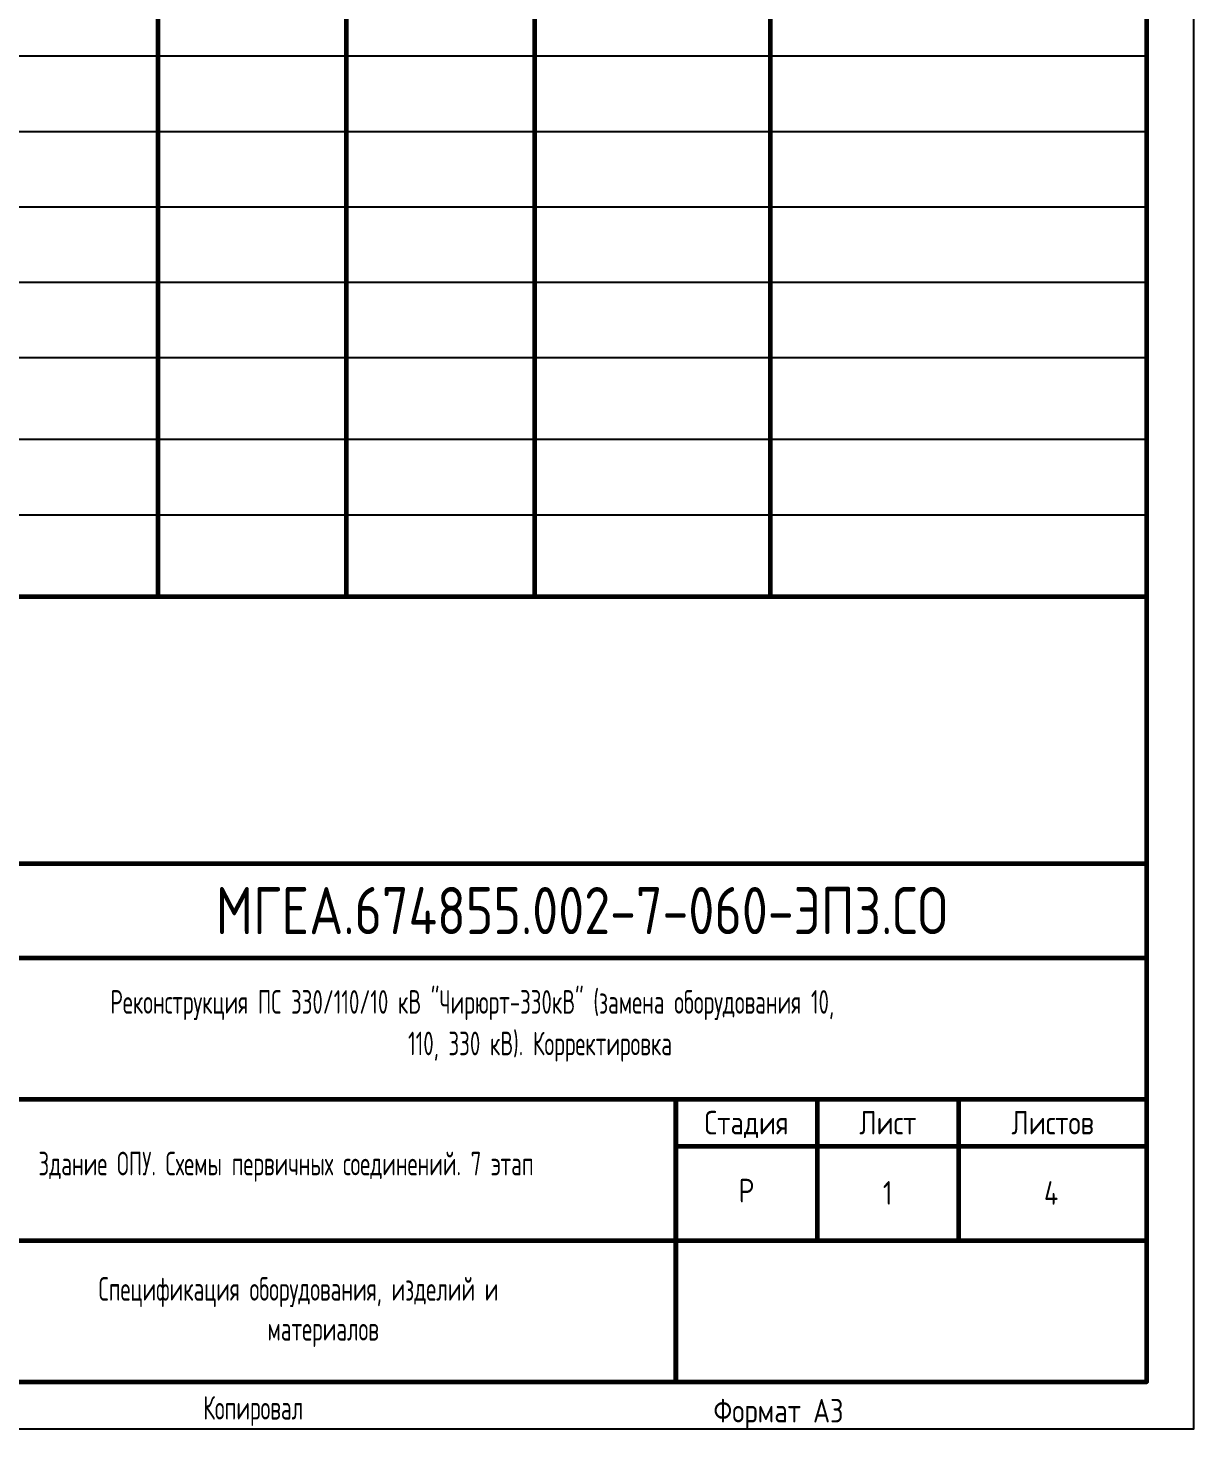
# Model space of a CAD drawing. Header units: millimetres. Extents: x 1681 to 4624, y 1418 to 1792.
# Drawn here: x 1977.2 to 2101, y 1495.2 to 1643.8 of the extents above; entities that cross this region are included whole.
import ezdxf
from ezdxf.enums import TextEntityAlignment as Align

# ---------------------------------------------------------------- set-up
doc = ezdxf.new("R2010")
doc.units = ezdxf.units.MM
doc.layers.add('_0', color=253, linetype='Continuous', lineweight=20)
doc.layers.add('ГП', color=7, linetype='Continuous')
doc.styles.add('GOST 2.304', font='CS_Gost2304.shx')

# ---------------------------------------------------------------- blocks, each defined once
blk = doc.blocks.new('Штамп_организации')
at = {"layer": 'Defpoints', "lineweight": 25}
blk.add_lwpolyline([(0, 15), (50, 15), (50, 0), (0, 0)], close=True, dxfattribs=at)
blk = doc.blocks.new('*U46')
at = {"color": 0, "linetype": 'Continuous', "lineweight": 60}
for p, q in [((-185, 55), (0, 55)), ((-120, 45), (0, 45)), ((-120, 30), (0, 30)), ((-50, 0), (-50, 30)), ((-50, 30), (-50, 0)), ((-35, 30), (-35, 15)), ((-20, 30), (-20, 15)), ((-50, 25), (0, 25)), ((-120, 15), (0, 15))]:
    blk.add_line(p, q, dxfattribs=at)
at = {"color": 0, "linetype": 'Continuous', "lineweight": 25}
blk.add_lwpolyline([(-415, -5), (5, -5), (5, 292), (-415, 292), (-415, -5)], dxfattribs=at)
at = {"color": 0, "linetype": 'Continuous', "lineweight": 60}
blk.add_lwpolyline([(-395, 0), (0, 0), (0, 287), (-395, 287), (-395, 0)], dxfattribs=at)
blk.add_blockref('Штамп_организации', (-50, 0))
at = {"color": 0, "linetype": 'Continuous', "lineweight": 25, "style": 'GOST 2.304'}
for s, p in [('Стадия', (-42.5, 27.5)), ('Лист', (-27.5, 27.5)), ('Листов', (-10, 27.5))]:
    blk.add_text(s, height=2.5, dxfattribs=at).set_placement(p, align=Align.MIDDLE_CENTER)
at = {"color": 0, "style": 'GOST 2.304', "width": 0.8}
blk.add_text('Копировал', height=2.5, dxfattribs=at).set_placement((-100.16, -4))
at = {"color": 0, "linetype": 'Continuous', "lineweight": 25, "style": 'GOST 2.304'}
blk.add_attdef('НОМЕР', text='', height=2.5, dxfattribs=at).set_placement((-4.98, 284.34), align=Align.MIDDLE_CENTER)
at = {"color": 0, "style": 'GOST 2.304'}
for tag, height, p in [('ШИФР', 5, (-60, 50)), ('СТАДИЯ', 2.5, (-42.5, 20.29)), ('ЛИСТ', 2.5, (-27.51, 20.05)), ('ЛИСТОВ', 2.5, (-10.16, 20.04))]:
    blk.add_attdef(tag, text='', height=height, dxfattribs=at).set_placement(p, align=Align.MIDDLE_CENTER)
at = {"color": 0, "style": 'GOST 2.304', "width": 0.8}
for tag, p in [('НАЗВАНИЕ_ОБЪЕКТА_001', (-72.6, 36.69)), ('НАЗВАНИЕ_КОМПЛЕКТА_001', (-99.15, 21.69)), ('НАЗВАНИЕ_ЧЕРТЕЖА_001', (-97.73, 6.53))]:
    blk.add_attdef(tag, p, '', height=2.5, dxfattribs=at)
at = {"style": 'GOST 2.304'}
for tag, p, width in [('ДОЛЖ1', (-184.5, 25.5), 0.8), ('ФАМИЛИЯ1', (-164.5, 25.5), 0.68), ('ДАТА1', (-129.41, 25.63), 0.8), ('ДОЛЖ2', (-184.5, 20.5), 0.8), ('ФАМИЛИЯ2', (-164.5, 20.5), 0.68), ('ДАТА2', (-129.5, 20.5), 0.8), ('ДОЛЖ3', (-184.5, 15.5), 0.8), ('ФАМИЛИЯ3', (-164.5, 15.5), 0.68), ('ДАТА3', (-129.5, 15.5), 0.8), ('ДОЛЖ4', (-184.5, 10.5), 0.8), ('ФАМИЛИЯ4', (-164.5, 10.5), 0.68), ('ДАТА4', (-129.5, 10.5), 0.8), ('ДОЛЖ5', (-184.5, 5.5), 0.8), ('ФАМИЛИЯ5', (-164.5, 5.5), 0.68), ('ДАТА5', (-129.5, 5.5), 0.8), ('ДОЛЖ6', (-184.5, 0.5), 0.8), ('ФАМИЛИЯ6', (-164.5, 0.5), 0.68), ('ДАТА6', (-129.5, 0.5), 0.8)]:
    blk.add_attdef(tag, p, '', height=2.5, dxfattribs=dict(at, width=width))
at = {"color": 0, "style": 'GOST 2.304'}
blk.add_attdef('ФОРМАТ', (-46, -4.31), '', height=2.5, dxfattribs=at)

msp = doc.modelspace()

# ---------------------------------------------------------------- linework, layer by layer
at = {"linetype": 'Continuous', "lineweight": 60}
for p, q in [((1990.98, 1762.16), (1990.98, 1583.49)), ((2010.98, 1762.16), (2010.98, 1583.49)), ((2030.98, 1762.16), (2030.98, 1583.49)), ((2055.98, 1762.16), (2055.98, 1583.49)), ((1700.98, 1583.49), (2095.98, 1583.49))]:
    msp.add_line(p, q, dxfattribs=at)
at = {"layer": 'ГП', "lineweight": 50, "ltscale": 100}
msp.add_line((2095.98, 1762.16), (2095.98, 1584.16), dxfattribs=at)
at = {"layer": 'ГП', "lineweight": 25, "ltscale": 100}
for p, q in [((1700.98, 1640.83), (2095.98, 1640.83)), ((1700.98, 1632.83), (2095.98, 1632.83)), ((1700.98, 1624.83), (2095.98, 1624.83)), ((1700.98, 1616.83), (2095.98, 1616.83)), ((1700.98, 1608.83), (2095.98, 1608.83)), ((1700.98, 1600.16), (2095.98, 1600.16)), ((1700.98, 1592.16), (2095.98, 1592.16))]:
    msp.add_line(p, q, dxfattribs=at)

# ---------------------------------------------------------------- block references
at = {"layer": '_0', "color": 7}
ref = msp.add_blockref('*U46', (2095.98, 1500.16), dxfattribs=at)
ref.add_attrib('ЛИСТ', '1', dxfattribs={"layer": '0', "color": 0, "height": 2.5, "style": 'GOST 2.304'}).set_placement((2068.47, 1520.21), align=Align.MIDDLE_CENTER)
ref.add_attrib('СТАДИЯ', 'Р', dxfattribs={"layer": '0', "color": 0, "height": 2.5, "style": 'GOST 2.304'}).set_placement((2053.48, 1520.45), align=Align.MIDDLE_CENTER)
ref.add_attrib('НАЗВАНИЕ_ЧЕРТЕЖА_001', 'Спецификация оборудования, изделий и', (1984.71, 1508.77), dxfattribs={"layer": '0', "color": 0, "height": 2.5, "style": 'GOST 2.304', "width": 0.8})
ref.add_attrib('НАЗВАНИЕ_КОМПЛЕКТА_001', 'Здание ОПУ. Схемы первичных соединений. 7 этап', (1978.33, 1522.07), dxfattribs={"layer": '0', "color": 0, "height": 2.5, "style": 'GOST 2.304', "width": 0.8})
ref.add_attrib('НАЗВАНИЕ_ОБЪЕКТА_001', 'Реконструкция ПС 330/110/10 кВ "Чирюрт-330кВ" (замена оборудования 10,', (1985.96, 1539.22), dxfattribs={"layer": '0', "color": 0, "height": 2.5, "style": 'GOST 2.304', "width": 0.8})
ref.add_attrib('ЛИСТОВ', '4', dxfattribs={"layer": '0', "color": 0, "height": 2.5, "style": 'GOST 2.304'}).set_placement((2085.82, 1520.2), align=Align.MIDDLE_CENTER)
ref.add_attrib('ФОРМАТ', 'Формат А3', (2049.98, 1495.85), dxfattribs={"layer": '0', "color": 0, "height": 2.5, "style": 'GOST 2.304'})
ref.add_attrib('ШИФР', 'МГЕА.674855.002-7-060-ЭП3.СО', dxfattribs={"layer": '0', "color": 0, "height": 5, "style": 'GOST 2.304'}).set_placement((2035.98, 1550.16), align=Align.MIDDLE_CENTER)
ref.add_attrib('НАЗВАНИЕ_ЧЕРТЕЖА_002', 'материалов', (2002.63, 1504.54), dxfattribs={"layer": '0', "color": 0, "height": 2.5, "style": 'GOST 2.304', "width": 0.8})
ref.add_attrib('НАЗВАНИЕ_ОБЪЕКТА_002', '110, 330 кВ). Корректировка', (2017.56, 1534.81), dxfattribs={"layer": '0', "color": 0, "height": 2.5, "style": 'GOST 2.304', "width": 0.8})

doc.saveas('drawing.dxf')
